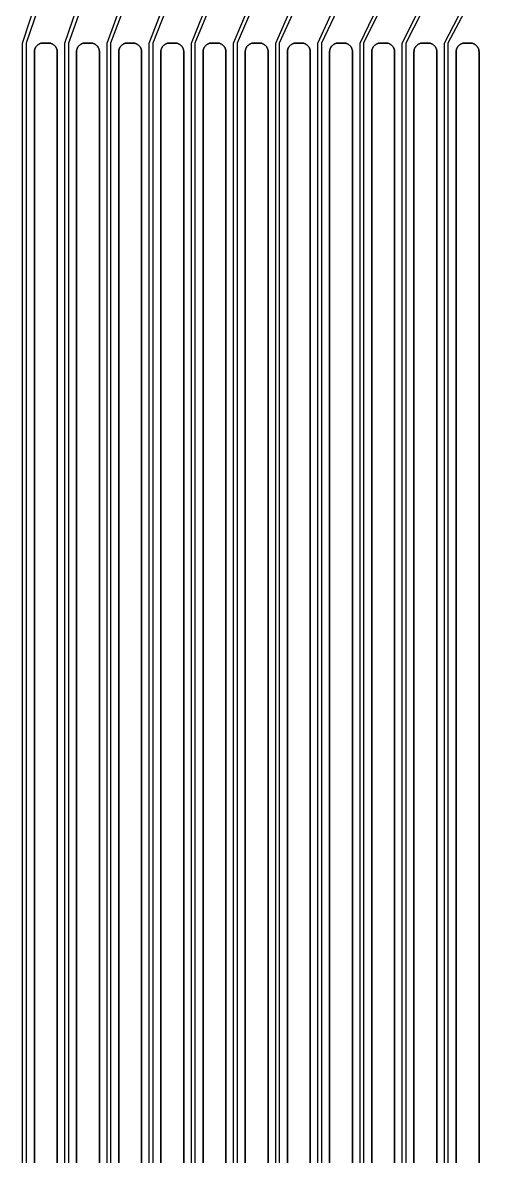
# Model space of a CAD drawing. Extents: x -2057 to 2225, y -44 to 31181.
# Drawn here: x 497 to 760, y 8407 to 9052 of the extents above; entities that cross this region are included whole.
import ezdxf

# ---------------------------------------------------------------- set-up
doc = ezdxf.new("R2010")
doc.units = 0
for name, color, linetype in [('etching', 7, 'CONTINUOUS'), ('L3D0_etching3', 5, 'CONTINUOUS'), ('metalization', 8, 'CONTINUOUS'), ('polyimide', 9, 'CONTINUOUS')]:
    doc.layers.add(name, color=color, linetype=linetype)

msp = doc.modelspace()

# ---------------------------------------------------------------- linework, layer by layer
at = {"layer": 'etching'}
for points in [[(503.792, 2252.185), (503.792, 9035.371), (503.811, 9035.673), (503.847, 9035.973), (503.901, 9036.27), (503.974, 9036.563), (504.064, 9036.852), (504.171, 9037.134), (504.295, 9037.41), (504.435, 9037.677), (504.592, 9037.936), (504.763, 9038.185), (504.95, 9038.423), (505.15, 9038.649), (505.364, 9038.862), (505.59, 9039.063), (505.828, 9039.249), (506.076, 9039.421), (506.335, 9039.577), (506.602, 9039.717), (506.878, 9039.842), (507.161, 9039.949), (507.449, 9040.039), (507.742, 9040.111), (508.04, 9040.165), (508.34, 9040.202), (508.641, 9040.22), (511.943, 9040.22), (512.245, 9040.202), (512.545, 9040.165), (512.842, 9040.111), (513.136, 9040.039), (513.424, 9039.949), (513.707, 9039.842), (513.982, 9039.717), (514.25, 9039.577), (514.508, 9039.421), (514.757, 9039.249), (514.995, 9039.063), (515.221, 9038.862), (515.435, 9038.649), (515.635, 9038.423), (515.821, 9038.185), (515.993, 9037.936), (516.149, 9037.677), (516.29, 9037.41), (516.414, 9037.134), (516.521, 9036.852), (516.611, 9036.563), (516.683, 9036.27), (516.738, 9035.973), (516.774, 9035.673), (516.792, 9035.371), (516.792, 2352.185)], [(527.792, 2352.185), (527.792, 9035.371), (527.811, 9035.673), (527.847, 9035.973), (527.901, 9036.27), (527.974, 9036.563), (528.064, 9036.852), (528.171, 9037.134), (528.295, 9037.41), (528.435, 9037.677), (528.592, 9037.936), (528.763, 9038.185), (528.95, 9038.423), (529.15, 9038.649), (529.364, 9038.862), (529.59, 9039.063), (529.828, 9039.249), (530.076, 9039.421), (530.335, 9039.577), (530.602, 9039.717), (530.878, 9039.842), (531.161, 9039.949), (531.449, 9040.039), (531.742, 9040.111), (532.04, 9040.165), (532.34, 9040.202), (532.641, 9040.22), (535.943, 9040.22), (536.245, 9040.202), (536.545, 9040.165), (536.842, 9040.111), (537.136, 9040.039), (537.424, 9039.949), (537.707, 9039.842), (537.982, 9039.717), (538.25, 9039.577), (538.508, 9039.421), (538.757, 9039.249), (538.995, 9039.063), (539.221, 9038.862), (539.435, 9038.649), (539.635, 9038.423), (539.821, 9038.185), (539.993, 9037.936), (540.149, 9037.677), (540.29, 9037.41), (540.414, 9037.134), (540.521, 9036.852), (540.611, 9036.563), (540.683, 9036.27), (540.738, 9035.973), (540.774, 9035.673), (540.792, 9035.371), (540.792, 2452.185)], [(551.792, 2452.185), (551.792, 9035.371), (551.811, 9035.673), (551.847, 9035.973), (551.901, 9036.27), (551.974, 9036.563), (552.064, 9036.852), (552.171, 9037.134), (552.295, 9037.41), (552.435, 9037.677), (552.592, 9037.936), (552.763, 9038.185), (552.95, 9038.423), (553.15, 9038.649), (553.364, 9038.862), (553.59, 9039.063), (553.828, 9039.249), (554.076, 9039.421), (554.335, 9039.577), (554.602, 9039.717), (554.878, 9039.842), (555.161, 9039.949), (555.449, 9040.039), (555.742, 9040.111), (556.04, 9040.165), (556.34, 9040.202), (556.641, 9040.22), (559.943, 9040.22), (560.245, 9040.202), (560.545, 9040.165), (560.842, 9040.111), (561.136, 9040.039), (561.424, 9039.949), (561.707, 9039.842), (561.982, 9039.717), (562.25, 9039.577), (562.508, 9039.421), (562.757, 9039.249), (562.995, 9039.063), (563.221, 9038.862), (563.435, 9038.649), (563.635, 9038.423), (563.821, 9038.185), (563.993, 9037.936), (564.149, 9037.677), (564.29, 9037.41), (564.414, 9037.134), (564.521, 9036.852), (564.611, 9036.563), (564.683, 9036.27), (564.738, 9035.973), (564.774, 9035.673), (564.792, 9035.371), (564.792, 2552.185)], [(575.792, 2552.185), (575.792, 9035.371), (575.811, 9035.673), (575.847, 9035.973), (575.901, 9036.27), (575.974, 9036.563), (576.064, 9036.852), (576.171, 9037.134), (576.295, 9037.41), (576.435, 9037.677), (576.592, 9037.936), (576.763, 9038.185), (576.95, 9038.423), (577.15, 9038.649), (577.364, 9038.862), (577.59, 9039.063), (577.828, 9039.249), (578.076, 9039.421), (578.335, 9039.577), (578.602, 9039.717), (578.878, 9039.842), (579.161, 9039.949), (579.449, 9040.039), (579.742, 9040.111), (580.04, 9040.165), (580.34, 9040.202), (580.641, 9040.22), (583.943, 9040.22), (584.245, 9040.202), (584.545, 9040.165), (584.842, 9040.111), (585.136, 9040.039), (585.424, 9039.949), (585.707, 9039.842), (585.982, 9039.717), (586.25, 9039.577), (586.508, 9039.421), (586.757, 9039.249), (586.995, 9039.063), (587.221, 9038.862), (587.435, 9038.649), (587.635, 9038.423), (587.821, 9038.185), (587.993, 9037.936), (588.149, 9037.677), (588.29, 9037.41), (588.414, 9037.134), (588.521, 9036.852), (588.611, 9036.563), (588.683, 9036.27), (588.738, 9035.973), (588.774, 9035.673), (588.792, 9035.371), (588.792, 2652.185)], [(599.792, 2652.185), (599.792, 9035.371), (599.811, 9035.673), (599.847, 9035.973), (599.901, 9036.27), (599.974, 9036.563), (600.064, 9036.852), (600.171, 9037.134), (600.295, 9037.41), (600.435, 9037.677), (600.592, 9037.936), (600.763, 9038.185), (600.95, 9038.423), (601.15, 9038.649), (601.364, 9038.862), (601.59, 9039.063), (601.828, 9039.249), (602.076, 9039.421), (602.335, 9039.577), (602.602, 9039.717), (602.878, 9039.842), (603.161, 9039.949), (603.449, 9040.039), (603.742, 9040.111), (604.04, 9040.165), (604.34, 9040.202), (604.641, 9040.22), (607.943, 9040.22), (608.245, 9040.202), (608.545, 9040.165), (608.842, 9040.111), (609.136, 9040.039), (609.424, 9039.949), (609.707, 9039.842), (609.982, 9039.717), (610.25, 9039.577), (610.508, 9039.421), (610.757, 9039.249), (610.995, 9039.063), (611.221, 9038.862), (611.435, 9038.649), (611.635, 9038.423), (611.821, 9038.185), (611.993, 9037.936), (612.149, 9037.677), (612.29, 9037.41), (612.414, 9037.134), (612.521, 9036.852), (612.611, 9036.563), (612.683, 9036.27), (612.738, 9035.973), (612.774, 9035.673), (612.792, 9035.371), (612.792, 2752.185)], [(623.792, 2752.185), (623.792, 9035.371), (623.811, 9035.673), (623.847, 9035.973), (623.901, 9036.27), (623.974, 9036.563), (624.064, 9036.852), (624.171, 9037.134), (624.295, 9037.41), (624.435, 9037.677), (624.592, 9037.936), (624.763, 9038.185), (624.95, 9038.423), (625.15, 9038.649), (625.364, 9038.862), (625.59, 9039.063), (625.828, 9039.249), (626.076, 9039.421), (626.335, 9039.577), (626.602, 9039.717), (626.878, 9039.842), (627.161, 9039.949), (627.449, 9040.039), (627.742, 9040.111), (628.04, 9040.165), (628.34, 9040.202), (628.641, 9040.22), (631.943, 9040.22), (632.245, 9040.202), (632.545, 9040.165), (632.842, 9040.111), (633.136, 9040.039), (633.424, 9039.949), (633.707, 9039.842), (633.982, 9039.717), (634.25, 9039.577), (634.508, 9039.421), (634.757, 9039.249), (634.995, 9039.063), (635.221, 9038.862), (635.435, 9038.649), (635.635, 9038.423), (635.821, 9038.185), (635.993, 9037.936), (636.149, 9037.677), (636.29, 9037.41), (636.414, 9037.134), (636.521, 9036.852), (636.611, 9036.563), (636.683, 9036.27), (636.738, 9035.973), (636.774, 9035.673), (636.792, 9035.371), (636.792, 2852.185)], [(647.792, 2852.185), (647.792, 9035.371), (647.811, 9035.673), (647.847, 9035.973), (647.901, 9036.27), (647.974, 9036.563), (648.064, 9036.852), (648.171, 9037.134), (648.295, 9037.41), (648.435, 9037.677), (648.592, 9037.936), (648.763, 9038.185), (648.95, 9038.423), (649.15, 9038.649), (649.364, 9038.862), (649.59, 9039.063), (649.828, 9039.249), (650.076, 9039.421), (650.335, 9039.577), (650.602, 9039.717), (650.878, 9039.842), (651.161, 9039.949), (651.449, 9040.039), (651.742, 9040.111), (652.04, 9040.165), (652.34, 9040.202), (652.641, 9040.22), (655.943, 9040.22), (656.245, 9040.202), (656.545, 9040.165), (656.842, 9040.111), (657.136, 9040.039), (657.424, 9039.949), (657.707, 9039.842), (657.982, 9039.717), (658.25, 9039.577), (658.508, 9039.421), (658.757, 9039.249), (658.995, 9039.063), (659.221, 9038.862), (659.435, 9038.649), (659.635, 9038.423), (659.821, 9038.185), (659.993, 9037.936), (660.149, 9037.677), (660.29, 9037.41), (660.414, 9037.134), (660.521, 9036.852), (660.611, 9036.563), (660.683, 9036.27), (660.738, 9035.973), (660.774, 9035.673), (660.792, 9035.371), (660.792, 2952.185)], [(671.792, 2952.185), (671.792, 9035.371), (671.811, 9035.673), (671.847, 9035.973), (671.901, 9036.27), (671.974, 9036.563), (672.064, 9036.852), (672.171, 9037.134), (672.295, 9037.41), (672.435, 9037.677), (672.592, 9037.936), (672.763, 9038.185), (672.95, 9038.423), (673.15, 9038.649), (673.364, 9038.862), (673.59, 9039.063), (673.828, 9039.249), (674.076, 9039.421), (674.335, 9039.577), (674.602, 9039.717), (674.878, 9039.842), (675.161, 9039.949), (675.449, 9040.039), (675.742, 9040.111), (676.04, 9040.165), (676.34, 9040.202), (676.641, 9040.22), (679.943, 9040.22), (680.245, 9040.202), (680.545, 9040.165), (680.842, 9040.111), (681.136, 9040.039), (681.424, 9039.949), (681.707, 9039.842), (681.982, 9039.717), (682.25, 9039.577), (682.508, 9039.421), (682.757, 9039.249), (682.995, 9039.063), (683.221, 9038.862), (683.435, 9038.649), (683.635, 9038.423), (683.821, 9038.185), (683.993, 9037.936), (684.149, 9037.677), (684.29, 9037.41), (684.414, 9037.134), (684.521, 9036.852), (684.611, 9036.563), (684.683, 9036.27), (684.738, 9035.973), (684.774, 9035.673), (684.792, 9035.371), (684.792, 3052.185)], [(695.792, 3052.185), (695.792, 9035.371), (695.811, 9035.673), (695.847, 9035.973), (695.901, 9036.27), (695.974, 9036.563), (696.064, 9036.852), (696.171, 9037.134), (696.295, 9037.41), (696.435, 9037.677), (696.592, 9037.936), (696.763, 9038.185), (696.95, 9038.423), (697.15, 9038.649), (697.364, 9038.862), (697.59, 9039.063), (697.828, 9039.249), (698.076, 9039.421), (698.335, 9039.577), (698.602, 9039.717), (698.878, 9039.842), (699.161, 9039.949), (699.449, 9040.039), (699.742, 9040.111), (700.04, 9040.165), (700.34, 9040.202), (700.641, 9040.22), (703.943, 9040.22), (704.245, 9040.202), (704.545, 9040.165), (704.842, 9040.111), (705.136, 9040.039), (705.424, 9039.949), (705.707, 9039.842), (705.982, 9039.717), (706.25, 9039.577), (706.508, 9039.421), (706.757, 9039.249), (706.995, 9039.063), (707.221, 9038.862), (707.435, 9038.649), (707.635, 9038.423), (707.821, 9038.185), (707.993, 9037.936), (708.149, 9037.677), (708.29, 9037.41), (708.414, 9037.134), (708.521, 9036.852), (708.611, 9036.563), (708.683, 9036.27), (708.738, 9035.973), (708.774, 9035.673), (708.792, 9035.371), (708.792, 3152.185)], [(719.792, 3152.185), (719.792, 9035.371), (719.811, 9035.673), (719.847, 9035.973), (719.901, 9036.27), (719.974, 9036.563), (720.064, 9036.852), (720.171, 9037.134), (720.295, 9037.41), (720.435, 9037.677), (720.592, 9037.936), (720.763, 9038.185), (720.95, 9038.423), (721.15, 9038.649), (721.364, 9038.862), (721.59, 9039.063), (721.828, 9039.249), (722.076, 9039.421), (722.335, 9039.577), (722.602, 9039.717), (722.878, 9039.842), (723.161, 9039.949), (723.449, 9040.039), (723.742, 9040.111), (724.04, 9040.165), (724.34, 9040.202), (724.641, 9040.22), (727.943, 9040.22), (728.245, 9040.202), (728.545, 9040.165), (728.842, 9040.111), (729.136, 9040.039), (729.424, 9039.949), (729.707, 9039.842), (729.982, 9039.717), (730.25, 9039.577), (730.508, 9039.421), (730.757, 9039.249), (730.995, 9039.063), (731.221, 9038.862), (731.435, 9038.649), (731.635, 9038.423), (731.821, 9038.185), (731.993, 9037.936), (732.149, 9037.677), (732.29, 9037.41), (732.414, 9037.134), (732.521, 9036.852), (732.611, 9036.563), (732.683, 9036.27), (732.738, 9035.973), (732.774, 9035.673), (732.792, 9035.371), (732.792, 3252.185)], [(743.792, 3252.185), (743.792, 9035.371), (743.811, 9035.673), (743.847, 9035.973), (743.901, 9036.27), (743.974, 9036.563), (744.064, 9036.852), (744.171, 9037.134), (744.295, 9037.41), (744.435, 9037.677), (744.592, 9037.936), (744.763, 9038.185), (744.95, 9038.423), (745.15, 9038.649), (745.364, 9038.862), (745.59, 9039.063), (745.828, 9039.249), (746.076, 9039.421), (746.335, 9039.577), (746.602, 9039.717), (746.878, 9039.842), (747.161, 9039.949), (747.449, 9040.039), (747.742, 9040.111), (748.04, 9040.165), (748.34, 9040.202), (748.641, 9040.22), (751.943, 9040.22), (752.245, 9040.202), (752.545, 9040.165), (752.842, 9040.111), (753.136, 9040.039), (753.424, 9039.949), (753.707, 9039.842), (753.982, 9039.717), (754.25, 9039.577), (754.508, 9039.421), (754.757, 9039.249), (754.995, 9039.063), (755.221, 9038.862), (755.435, 9038.649), (755.635, 9038.423), (755.821, 9038.185), (755.993, 9037.936), (756.149, 9037.677), (756.29, 9037.41), (756.414, 9037.134), (756.521, 9036.852), (756.611, 9036.563), (756.683, 9036.27), (756.738, 9035.973), (756.774, 9035.673), (756.792, 9035.371), (756.792, 3352.185)]]:
    msp.add_lwpolyline(points, dxfattribs=at)
at = {"layer": 'L3D0_etching3'}
for points in [[(503.792, 2252.185), (503.792, 9035.371), (503.811, 9035.673), (503.847, 9035.973), (503.901, 9036.27), (503.974, 9036.563), (504.064, 9036.852), (504.171, 9037.134), (504.295, 9037.41), (504.435, 9037.677), (504.592, 9037.936), (504.763, 9038.185), (504.95, 9038.423), (505.15, 9038.649), (505.364, 9038.862), (505.59, 9039.063), (505.828, 9039.249), (506.076, 9039.421), (506.335, 9039.577), (506.602, 9039.717), (506.878, 9039.842), (507.161, 9039.949), (507.449, 9040.039), (507.742, 9040.111), (508.04, 9040.165), (508.34, 9040.202), (508.641, 9040.22), (511.943, 9040.22), (512.245, 9040.202), (512.545, 9040.165), (512.842, 9040.111), (513.136, 9040.039), (513.424, 9039.949), (513.707, 9039.842), (513.982, 9039.717), (514.25, 9039.577), (514.508, 9039.421), (514.757, 9039.249), (514.995, 9039.063), (515.221, 9038.862), (515.435, 9038.649), (515.635, 9038.423), (515.821, 9038.185), (515.993, 9037.936), (516.149, 9037.677), (516.29, 9037.41), (516.414, 9037.134), (516.521, 9036.852), (516.611, 9036.563), (516.683, 9036.27), (516.738, 9035.973), (516.774, 9035.673), (516.792, 9035.371), (516.792, 2352.185)], [(527.792, 2352.185), (527.792, 9035.371), (527.811, 9035.673), (527.847, 9035.973), (527.901, 9036.27), (527.974, 9036.563), (528.064, 9036.852), (528.171, 9037.134), (528.295, 9037.41), (528.435, 9037.677), (528.592, 9037.936), (528.763, 9038.185), (528.95, 9038.423), (529.15, 9038.649), (529.364, 9038.862), (529.59, 9039.063), (529.828, 9039.249), (530.076, 9039.421), (530.335, 9039.577), (530.602, 9039.717), (530.878, 9039.842), (531.161, 9039.949), (531.449, 9040.039), (531.742, 9040.111), (532.04, 9040.165), (532.34, 9040.202), (532.641, 9040.22), (535.943, 9040.22), (536.245, 9040.202), (536.545, 9040.165), (536.842, 9040.111), (537.136, 9040.039), (537.424, 9039.949), (537.707, 9039.842), (537.982, 9039.717), (538.25, 9039.577), (538.508, 9039.421), (538.757, 9039.249), (538.995, 9039.063), (539.221, 9038.862), (539.435, 9038.649), (539.635, 9038.423), (539.821, 9038.185), (539.993, 9037.936), (540.149, 9037.677), (540.29, 9037.41), (540.414, 9037.134), (540.521, 9036.852), (540.611, 9036.563), (540.683, 9036.27), (540.738, 9035.973), (540.774, 9035.673), (540.792, 9035.371), (540.792, 2452.185)], [(551.792, 2452.185), (551.792, 9035.371), (551.811, 9035.673), (551.847, 9035.973), (551.901, 9036.27), (551.974, 9036.563), (552.064, 9036.852), (552.171, 9037.134), (552.295, 9037.41), (552.435, 9037.677), (552.592, 9037.936), (552.763, 9038.185), (552.95, 9038.423), (553.15, 9038.649), (553.364, 9038.862), (553.59, 9039.063), (553.828, 9039.249), (554.076, 9039.421), (554.335, 9039.577), (554.602, 9039.717), (554.878, 9039.842), (555.161, 9039.949), (555.449, 9040.039), (555.742, 9040.111), (556.04, 9040.165), (556.34, 9040.202), (556.641, 9040.22), (559.943, 9040.22), (560.245, 9040.202), (560.545, 9040.165), (560.842, 9040.111), (561.136, 9040.039), (561.424, 9039.949), (561.707, 9039.842), (561.982, 9039.717), (562.25, 9039.577), (562.508, 9039.421), (562.757, 9039.249), (562.995, 9039.063), (563.221, 9038.862), (563.435, 9038.649), (563.635, 9038.423), (563.821, 9038.185), (563.993, 9037.936), (564.149, 9037.677), (564.29, 9037.41), (564.414, 9037.134), (564.521, 9036.852), (564.611, 9036.563), (564.683, 9036.27), (564.738, 9035.973), (564.774, 9035.673), (564.792, 9035.371), (564.792, 2552.185)], [(575.792, 2552.185), (575.792, 9035.371), (575.811, 9035.673), (575.847, 9035.973), (575.901, 9036.27), (575.974, 9036.563), (576.064, 9036.852), (576.171, 9037.134), (576.295, 9037.41), (576.435, 9037.677), (576.592, 9037.936), (576.763, 9038.185), (576.95, 9038.423), (577.15, 9038.649), (577.364, 9038.862), (577.59, 9039.063), (577.828, 9039.249), (578.076, 9039.421), (578.335, 9039.577), (578.602, 9039.717), (578.878, 9039.842), (579.161, 9039.949), (579.449, 9040.039), (579.742, 9040.111), (580.04, 9040.165), (580.34, 9040.202), (580.641, 9040.22), (583.943, 9040.22), (584.245, 9040.202), (584.545, 9040.165), (584.842, 9040.111), (585.136, 9040.039), (585.424, 9039.949), (585.707, 9039.842), (585.982, 9039.717), (586.25, 9039.577), (586.508, 9039.421), (586.757, 9039.249), (586.995, 9039.063), (587.221, 9038.862), (587.435, 9038.649), (587.635, 9038.423), (587.821, 9038.185), (587.993, 9037.936), (588.149, 9037.677), (588.29, 9037.41), (588.414, 9037.134), (588.521, 9036.852), (588.611, 9036.563), (588.683, 9036.27), (588.738, 9035.973), (588.774, 9035.673), (588.792, 9035.371), (588.792, 2652.185)], [(599.792, 2652.185), (599.792, 9035.371), (599.811, 9035.673), (599.847, 9035.973), (599.901, 9036.27), (599.974, 9036.563), (600.064, 9036.852), (600.171, 9037.134), (600.295, 9037.41), (600.435, 9037.677), (600.592, 9037.936), (600.763, 9038.185), (600.95, 9038.423), (601.15, 9038.649), (601.364, 9038.862), (601.59, 9039.063), (601.828, 9039.249), (602.076, 9039.421), (602.335, 9039.577), (602.602, 9039.717), (602.878, 9039.842), (603.161, 9039.949), (603.449, 9040.039), (603.742, 9040.111), (604.04, 9040.165), (604.34, 9040.202), (604.641, 9040.22), (607.943, 9040.22), (608.245, 9040.202), (608.545, 9040.165), (608.842, 9040.111), (609.136, 9040.039), (609.424, 9039.949), (609.707, 9039.842), (609.982, 9039.717), (610.25, 9039.577), (610.508, 9039.421), (610.757, 9039.249), (610.995, 9039.063), (611.221, 9038.862), (611.435, 9038.649), (611.635, 9038.423), (611.821, 9038.185), (611.993, 9037.936), (612.149, 9037.677), (612.29, 9037.41), (612.414, 9037.134), (612.521, 9036.852), (612.611, 9036.563), (612.683, 9036.27), (612.738, 9035.973), (612.774, 9035.673), (612.792, 9035.371), (612.792, 2752.185)], [(623.792, 2752.185), (623.792, 9035.371), (623.811, 9035.673), (623.847, 9035.973), (623.901, 9036.27), (623.974, 9036.563), (624.064, 9036.852), (624.171, 9037.134), (624.295, 9037.41), (624.435, 9037.677), (624.592, 9037.936), (624.763, 9038.185), (624.95, 9038.423), (625.15, 9038.649), (625.364, 9038.862), (625.59, 9039.063), (625.828, 9039.249), (626.076, 9039.421), (626.335, 9039.577), (626.602, 9039.717), (626.878, 9039.842), (627.161, 9039.949), (627.449, 9040.039), (627.742, 9040.111), (628.04, 9040.165), (628.34, 9040.202), (628.641, 9040.22), (631.943, 9040.22), (632.245, 9040.202), (632.545, 9040.165), (632.842, 9040.111), (633.136, 9040.039), (633.424, 9039.949), (633.707, 9039.842), (633.982, 9039.717), (634.25, 9039.577), (634.508, 9039.421), (634.757, 9039.249), (634.995, 9039.063), (635.221, 9038.862), (635.435, 9038.649), (635.635, 9038.423), (635.821, 9038.185), (635.993, 9037.936), (636.149, 9037.677), (636.29, 9037.41), (636.414, 9037.134), (636.521, 9036.852), (636.611, 9036.563), (636.683, 9036.27), (636.738, 9035.973), (636.774, 9035.673), (636.792, 9035.371), (636.792, 2852.185)], [(647.792, 2852.185), (647.792, 9035.371), (647.811, 9035.673), (647.847, 9035.973), (647.901, 9036.27), (647.974, 9036.563), (648.064, 9036.852), (648.171, 9037.134), (648.295, 9037.41), (648.435, 9037.677), (648.592, 9037.936), (648.763, 9038.185), (648.95, 9038.423), (649.15, 9038.649), (649.364, 9038.862), (649.59, 9039.063), (649.828, 9039.249), (650.076, 9039.421), (650.335, 9039.577), (650.602, 9039.717), (650.878, 9039.842), (651.161, 9039.949), (651.449, 9040.039), (651.742, 9040.111), (652.04, 9040.165), (652.34, 9040.202), (652.641, 9040.22), (655.943, 9040.22), (656.245, 9040.202), (656.545, 9040.165), (656.842, 9040.111), (657.136, 9040.039), (657.424, 9039.949), (657.707, 9039.842), (657.982, 9039.717), (658.25, 9039.577), (658.508, 9039.421), (658.757, 9039.249), (658.995, 9039.063), (659.221, 9038.862), (659.435, 9038.649), (659.635, 9038.423), (659.821, 9038.185), (659.993, 9037.936), (660.149, 9037.677), (660.29, 9037.41), (660.414, 9037.134), (660.521, 9036.852), (660.611, 9036.563), (660.683, 9036.27), (660.738, 9035.973), (660.774, 9035.673), (660.792, 9035.371), (660.792, 2952.185)], [(671.792, 2952.185), (671.792, 9035.371), (671.811, 9035.673), (671.847, 9035.973), (671.901, 9036.27), (671.974, 9036.563), (672.064, 9036.852), (672.171, 9037.134), (672.295, 9037.41), (672.435, 9037.677), (672.592, 9037.936), (672.763, 9038.185), (672.95, 9038.423), (673.15, 9038.649), (673.364, 9038.862), (673.59, 9039.063), (673.828, 9039.249), (674.076, 9039.421), (674.335, 9039.577), (674.602, 9039.717), (674.878, 9039.842), (675.161, 9039.949), (675.449, 9040.039), (675.742, 9040.111), (676.04, 9040.165), (676.34, 9040.202), (676.641, 9040.22), (679.943, 9040.22), (680.245, 9040.202), (680.545, 9040.165), (680.842, 9040.111), (681.136, 9040.039), (681.424, 9039.949), (681.707, 9039.842), (681.982, 9039.717), (682.25, 9039.577), (682.508, 9039.421), (682.757, 9039.249), (682.995, 9039.063), (683.221, 9038.862), (683.435, 9038.649), (683.635, 9038.423), (683.821, 9038.185), (683.993, 9037.936), (684.149, 9037.677), (684.29, 9037.41), (684.414, 9037.134), (684.521, 9036.852), (684.611, 9036.563), (684.683, 9036.27), (684.738, 9035.973), (684.774, 9035.673), (684.792, 9035.371), (684.792, 3052.185)], [(695.792, 3052.185), (695.792, 9035.371), (695.811, 9035.673), (695.847, 9035.973), (695.901, 9036.27), (695.974, 9036.563), (696.064, 9036.852), (696.171, 9037.134), (696.295, 9037.41), (696.435, 9037.677), (696.592, 9037.936), (696.763, 9038.185), (696.95, 9038.423), (697.15, 9038.649), (697.364, 9038.862), (697.59, 9039.063), (697.828, 9039.249), (698.076, 9039.421), (698.335, 9039.577), (698.602, 9039.717), (698.878, 9039.842), (699.161, 9039.949), (699.449, 9040.039), (699.742, 9040.111), (700.04, 9040.165), (700.34, 9040.202), (700.641, 9040.22), (703.943, 9040.22), (704.245, 9040.202), (704.545, 9040.165), (704.842, 9040.111), (705.136, 9040.039), (705.424, 9039.949), (705.707, 9039.842), (705.982, 9039.717), (706.25, 9039.577), (706.508, 9039.421), (706.757, 9039.249), (706.995, 9039.063), (707.221, 9038.862), (707.435, 9038.649), (707.635, 9038.423), (707.821, 9038.185), (707.993, 9037.936), (708.149, 9037.677), (708.29, 9037.41), (708.414, 9037.134), (708.521, 9036.852), (708.611, 9036.563), (708.683, 9036.27), (708.738, 9035.973), (708.774, 9035.673), (708.792, 9035.371), (708.792, 3152.185)], [(719.792, 3152.185), (719.792, 9035.371), (719.811, 9035.673), (719.847, 9035.973), (719.901, 9036.27), (719.974, 9036.563), (720.064, 9036.852), (720.171, 9037.134), (720.295, 9037.41), (720.435, 9037.677), (720.592, 9037.936), (720.763, 9038.185), (720.95, 9038.423), (721.15, 9038.649), (721.364, 9038.862), (721.59, 9039.063), (721.828, 9039.249), (722.076, 9039.421), (722.335, 9039.577), (722.602, 9039.717), (722.878, 9039.842), (723.161, 9039.949), (723.449, 9040.039), (723.742, 9040.111), (724.04, 9040.165), (724.34, 9040.202), (724.641, 9040.22), (727.943, 9040.22), (728.245, 9040.202), (728.545, 9040.165), (728.842, 9040.111), (729.136, 9040.039), (729.424, 9039.949), (729.707, 9039.842), (729.982, 9039.717), (730.25, 9039.577), (730.508, 9039.421), (730.757, 9039.249), (730.995, 9039.063), (731.221, 9038.862), (731.435, 9038.649), (731.635, 9038.423), (731.821, 9038.185), (731.993, 9037.936), (732.149, 9037.677), (732.29, 9037.41), (732.414, 9037.134), (732.521, 9036.852), (732.611, 9036.563), (732.683, 9036.27), (732.738, 9035.973), (732.774, 9035.673), (732.792, 9035.371), (732.792, 3252.185)], [(743.792, 3252.185), (743.792, 9035.371), (743.811, 9035.673), (743.847, 9035.973), (743.901, 9036.27), (743.974, 9036.563), (744.064, 9036.852), (744.171, 9037.134), (744.295, 9037.41), (744.435, 9037.677), (744.592, 9037.936), (744.763, 9038.185), (744.95, 9038.423), (745.15, 9038.649), (745.364, 9038.862), (745.59, 9039.063), (745.828, 9039.249), (746.076, 9039.421), (746.335, 9039.577), (746.602, 9039.717), (746.878, 9039.842), (747.161, 9039.949), (747.449, 9040.039), (747.742, 9040.111), (748.04, 9040.165), (748.34, 9040.202), (748.641, 9040.22), (751.943, 9040.22), (752.245, 9040.202), (752.545, 9040.165), (752.842, 9040.111), (753.136, 9040.039), (753.424, 9039.949), (753.707, 9039.842), (753.982, 9039.717), (754.25, 9039.577), (754.508, 9039.421), (754.757, 9039.249), (754.995, 9039.063), (755.221, 9038.862), (755.435, 9038.649), (755.635, 9038.423), (755.821, 9038.185), (755.993, 9037.936), (756.149, 9037.677), (756.29, 9037.41), (756.414, 9037.134), (756.521, 9036.852), (756.611, 9036.563), (756.683, 9036.27), (756.738, 9035.973), (756.774, 9035.673), (756.792, 9035.371), (756.792, 3352.185)]]:
    msp.add_lwpolyline(points, dxfattribs=at)
at = {"layer": 'metalization'}
for points in [[(497.142, 2247.204), (497.142, 9040.22), (938.642, 10394.312), (938.642, 24035.702)], [(958.642, 24035.702), (958.642, 10394.312), (499.142, 9040.22), (499.142, 2247.204)], [(521.142, 2347.204), (521.142, 9040.22), (988.642, 10394.312), (988.642, 23795.64)], [(1008.642, 23795.64), (1008.642, 10394.312), (523.142, 9040.22), (523.142, 2347.204)], [(545.142, 2447.204), (545.142, 9040.22), (1038.642, 10394.312), (1038.642, 23555.578)], [(1058.642, 23555.578), (1058.642, 10394.312), (547.142, 9040.22), (547.142, 2447.204)], [(569.142, 2547.204), (569.142, 9040.22), (1088.642, 10394.312), (1088.642, 23315.516)], [(1108.642, 23315.516), (1108.642, 10394.312), (571.142, 9040.22), (571.142, 2547.204)], [(593.142, 2647.204), (593.142, 9040.22), (1138.642, 10394.312), (1138.642, 23075.454)], [(1158.642, 23075.454), (1158.642, 10394.312), (595.142, 9040.22), (595.142, 2647.204)], [(617.142, 2747.204), (617.142, 9040.22), (1188.642, 10394.312), (1188.642, 22835.392)], [(1208.642, 22835.392), (1208.642, 10394.312), (619.142, 9040.22), (619.142, 2747.204)], [(641.142, 2847.204), (641.142, 9040.22), (1238.642, 10394.312), (1238.642, 22595.33)], [(1258.642, 22595.33), (1258.642, 10394.312), (643.142, 9040.22), (643.142, 2847.204)], [(665.142, 2947.204), (665.142, 9040.22), (1288.642, 10394.312), (1288.642, 22355.268)], [(1308.642, 22355.268), (1308.642, 10394.312), (667.142, 9040.22), (667.142, 2947.204)], [(689.142, 3047.204), (689.142, 9040.22), (1338.642, 10394.312), (1338.642, 22115.206)], [(1358.642, 22115.206), (1358.642, 10394.312), (691.142, 9040.22), (691.142, 3047.204)], [(713.142, 3147.204), (713.142, 9040.22), (1388.642, 10394.312), (1388.642, 21875.143)], [(1408.642, 21875.143), (1408.642, 10394.312), (715.142, 9040.22), (715.142, 3147.204)], [(737.142, 3247.204), (737.142, 9040.22), (1438.642, 10394.312), (1438.642, 21635.081)], [(1458.642, 21635.081), (1458.642, 10394.312), (739.142, 9040.22), (739.142, 3247.204)]]:
    msp.add_lwpolyline(points, dxfattribs=at)
at = {"layer": 'polyimide'}
for points in [[(516.792, 2352.185), (516.792, 9035.371), (516.774, 9035.673), (516.738, 9035.973), (516.683, 9036.27), (516.611, 9036.563), (516.521, 9036.852), (516.414, 9037.134), (516.29, 9037.41), (516.149, 9037.677), (515.993, 9037.936), (515.821, 9038.185), (515.635, 9038.423), (515.435, 9038.649), (515.221, 9038.862), (514.995, 9039.063), (514.757, 9039.249), (514.508, 9039.421), (514.25, 9039.577), (513.982, 9039.717), (513.707, 9039.842), (513.424, 9039.949), (513.136, 9040.039), (512.842, 9040.111), (512.545, 9040.165), (512.245, 9040.202), (511.943, 9040.22), (508.641, 9040.22), (508.34, 9040.202), (508.04, 9040.165), (507.742, 9040.111), (507.449, 9040.039), (507.161, 9039.949), (506.878, 9039.842), (506.602, 9039.717), (506.335, 9039.577), (506.076, 9039.421), (505.828, 9039.249), (505.59, 9039.063), (505.364, 9038.862), (505.15, 9038.649), (504.95, 9038.423), (504.763, 9038.185), (504.592, 9037.936), (504.435, 9037.677), (504.295, 9037.41), (504.171, 9037.134), (504.064, 9036.852), (503.974, 9036.563), (503.901, 9036.27), (503.847, 9035.973), (503.811, 9035.673), (503.792, 9035.371), (503.792, 2252.185)], [(503.792, 2252.185), (503.792, 9035.371), (503.811, 9035.673), (503.847, 9035.973), (503.901, 9036.27), (503.974, 9036.563), (504.064, 9036.852), (504.171, 9037.134), (504.295, 9037.41), (504.435, 9037.677), (504.592, 9037.936), (504.763, 9038.185), (504.95, 9038.423), (505.15, 9038.649), (505.364, 9038.862), (505.59, 9039.063), (505.828, 9039.249), (506.076, 9039.421), (506.335, 9039.577), (506.602, 9039.717), (506.878, 9039.842), (507.161, 9039.949), (507.449, 9040.039), (507.742, 9040.111), (508.04, 9040.165), (508.34, 9040.202), (508.641, 9040.22), (511.943, 9040.22), (512.245, 9040.202), (512.545, 9040.165), (512.842, 9040.111), (513.136, 9040.039), (513.424, 9039.949), (513.707, 9039.842), (513.982, 9039.717), (514.25, 9039.577), (514.508, 9039.421), (514.757, 9039.249), (514.995, 9039.063), (515.221, 9038.862), (515.435, 9038.649), (515.635, 9038.423), (515.821, 9038.185), (515.993, 9037.936), (516.149, 9037.677), (516.29, 9037.41), (516.414, 9037.134), (516.521, 9036.852), (516.611, 9036.563), (516.683, 9036.27), (516.738, 9035.973), (516.774, 9035.673), (516.792, 9035.371), (516.792, 2352.185)], [(540.792, 2452.185), (540.792, 9035.371), (540.774, 9035.673), (540.738, 9035.973), (540.683, 9036.27), (540.611, 9036.563), (540.521, 9036.852), (540.414, 9037.134), (540.29, 9037.41), (540.149, 9037.677), (539.993, 9037.936), (539.821, 9038.185), (539.635, 9038.423), (539.435, 9038.649), (539.221, 9038.862), (538.995, 9039.063), (538.757, 9039.249), (538.508, 9039.421), (538.25, 9039.577), (537.982, 9039.717), (537.707, 9039.842), (537.424, 9039.949), (537.136, 9040.039), (536.842, 9040.111), (536.545, 9040.165), (536.245, 9040.202), (535.943, 9040.22), (532.641, 9040.22), (532.34, 9040.202), (532.04, 9040.165), (531.742, 9040.111), (531.449, 9040.039), (531.161, 9039.949), (530.878, 9039.842), (530.602, 9039.717), (530.335, 9039.577), (530.076, 9039.421), (529.828, 9039.249), (529.59, 9039.063), (529.364, 9038.862), (529.15, 9038.649), (528.95, 9038.423), (528.763, 9038.185), (528.592, 9037.936), (528.435, 9037.677), (528.295, 9037.41), (528.171, 9037.134), (528.064, 9036.852), (527.974, 9036.563), (527.901, 9036.27), (527.847, 9035.973), (527.811, 9035.673), (527.792, 9035.371), (527.792, 2352.185)], [(527.792, 2352.185), (527.792, 9035.371), (527.811, 9035.673), (527.847, 9035.973), (527.901, 9036.27), (527.974, 9036.563), (528.064, 9036.852), (528.171, 9037.134), (528.295, 9037.41), (528.435, 9037.677), (528.592, 9037.936), (528.763, 9038.185), (528.95, 9038.423), (529.15, 9038.649), (529.364, 9038.862), (529.59, 9039.063), (529.828, 9039.249), (530.076, 9039.421), (530.335, 9039.577), (530.602, 9039.717), (530.878, 9039.842), (531.161, 9039.949), (531.449, 9040.039), (531.742, 9040.111), (532.04, 9040.165), (532.34, 9040.202), (532.641, 9040.22), (535.943, 9040.22), (536.245, 9040.202), (536.545, 9040.165), (536.842, 9040.111), (537.136, 9040.039), (537.424, 9039.949), (537.707, 9039.842), (537.982, 9039.717), (538.25, 9039.577), (538.508, 9039.421), (538.757, 9039.249), (538.995, 9039.063), (539.221, 9038.862), (539.435, 9038.649), (539.635, 9038.423), (539.821, 9038.185), (539.993, 9037.936), (540.149, 9037.677), (540.29, 9037.41), (540.414, 9037.134), (540.521, 9036.852), (540.611, 9036.563), (540.683, 9036.27), (540.738, 9035.973), (540.774, 9035.673), (540.792, 9035.371), (540.792, 2452.185)], [(564.792, 2552.185), (564.792, 9035.371), (564.774, 9035.673), (564.738, 9035.973), (564.683, 9036.27), (564.611, 9036.563), (564.521, 9036.852), (564.414, 9037.134), (564.29, 9037.41), (564.149, 9037.677), (563.993, 9037.936), (563.821, 9038.185), (563.635, 9038.423), (563.435, 9038.649), (563.221, 9038.862), (562.995, 9039.063), (562.757, 9039.249), (562.508, 9039.421), (562.25, 9039.577), (561.982, 9039.717), (561.707, 9039.842), (561.424, 9039.949), (561.136, 9040.039), (560.842, 9040.111), (560.545, 9040.165), (560.245, 9040.202), (559.943, 9040.22), (556.641, 9040.22), (556.34, 9040.202), (556.04, 9040.165), (555.742, 9040.111), (555.449, 9040.039), (555.161, 9039.949), (554.878, 9039.842), (554.602, 9039.717), (554.335, 9039.577), (554.076, 9039.421), (553.828, 9039.249), (553.59, 9039.063), (553.364, 9038.862), (553.15, 9038.649), (552.95, 9038.423), (552.763, 9038.185), (552.592, 9037.936), (552.435, 9037.677), (552.295, 9037.41), (552.171, 9037.134), (552.064, 9036.852), (551.974, 9036.563), (551.901, 9036.27), (551.847, 9035.973), (551.811, 9035.673), (551.792, 9035.371), (551.792, 2452.185)], [(551.792, 2452.185), (551.792, 9035.371), (551.811, 9035.673), (551.847, 9035.973), (551.901, 9036.27), (551.974, 9036.563), (552.064, 9036.852), (552.171, 9037.134), (552.295, 9037.41), (552.435, 9037.677), (552.592, 9037.936), (552.763, 9038.185), (552.95, 9038.423), (553.15, 9038.649), (553.364, 9038.862), (553.59, 9039.063), (553.828, 9039.249), (554.076, 9039.421), (554.335, 9039.577), (554.602, 9039.717), (554.878, 9039.842), (555.161, 9039.949), (555.449, 9040.039), (555.742, 9040.111), (556.04, 9040.165), (556.34, 9040.202), (556.641, 9040.22), (559.943, 9040.22), (560.245, 9040.202), (560.545, 9040.165), (560.842, 9040.111), (561.136, 9040.039), (561.424, 9039.949), (561.707, 9039.842), (561.982, 9039.717), (562.25, 9039.577), (562.508, 9039.421), (562.757, 9039.249), (562.995, 9039.063), (563.221, 9038.862), (563.435, 9038.649), (563.635, 9038.423), (563.821, 9038.185), (563.993, 9037.936), (564.149, 9037.677), (564.29, 9037.41), (564.414, 9037.134), (564.521, 9036.852), (564.611, 9036.563), (564.683, 9036.27), (564.738, 9035.973), (564.774, 9035.673), (564.792, 9035.371), (564.792, 2552.185)], [(588.792, 2652.185), (588.792, 9035.371), (588.774, 9035.673), (588.738, 9035.973), (588.683, 9036.27), (588.611, 9036.563), (588.521, 9036.852), (588.414, 9037.134), (588.29, 9037.41), (588.149, 9037.677), (587.993, 9037.936), (587.821, 9038.185), (587.635, 9038.423), (587.435, 9038.649), (587.221, 9038.862), (586.995, 9039.063), (586.757, 9039.249), (586.508, 9039.421), (586.25, 9039.577), (585.982, 9039.717), (585.707, 9039.842), (585.424, 9039.949), (585.136, 9040.039), (584.842, 9040.111), (584.545, 9040.165), (584.245, 9040.202), (583.943, 9040.22), (580.641, 9040.22), (580.34, 9040.202), (580.04, 9040.165), (579.742, 9040.111), (579.449, 9040.039), (579.161, 9039.949), (578.878, 9039.842), (578.602, 9039.717), (578.335, 9039.577), (578.076, 9039.421), (577.828, 9039.249), (577.59, 9039.063), (577.364, 9038.862), (577.15, 9038.649), (576.95, 9038.423), (576.763, 9038.185), (576.592, 9037.936), (576.435, 9037.677), (576.295, 9037.41), (576.171, 9037.134), (576.064, 9036.852), (575.974, 9036.563), (575.901, 9036.27), (575.847, 9035.973), (575.811, 9035.673), (575.792, 9035.371), (575.792, 2552.185)], [(575.792, 2552.185), (575.792, 9035.371), (575.811, 9035.673), (575.847, 9035.973), (575.901, 9036.27), (575.974, 9036.563), (576.064, 9036.852), (576.171, 9037.134), (576.295, 9037.41), (576.435, 9037.677), (576.592, 9037.936), (576.763, 9038.185), (576.95, 9038.423), (577.15, 9038.649), (577.364, 9038.862), (577.59, 9039.063), (577.828, 9039.249), (578.076, 9039.421), (578.335, 9039.577), (578.602, 9039.717), (578.878, 9039.842), (579.161, 9039.949), (579.449, 9040.039), (579.742, 9040.111), (580.04, 9040.165), (580.34, 9040.202), (580.641, 9040.22), (583.943, 9040.22), (584.245, 9040.202), (584.545, 9040.165), (584.842, 9040.111), (585.136, 9040.039), (585.424, 9039.949), (585.707, 9039.842), (585.982, 9039.717), (586.25, 9039.577), (586.508, 9039.421), (586.757, 9039.249), (586.995, 9039.063), (587.221, 9038.862), (587.435, 9038.649), (587.635, 9038.423), (587.821, 9038.185), (587.993, 9037.936), (588.149, 9037.677), (588.29, 9037.41), (588.414, 9037.134), (588.521, 9036.852), (588.611, 9036.563), (588.683, 9036.27), (588.738, 9035.973), (588.774, 9035.673), (588.792, 9035.371), (588.792, 2652.185)], [(612.792, 2752.185), (612.792, 9035.371), (612.774, 9035.673), (612.738, 9035.973), (612.683, 9036.27), (612.611, 9036.563), (612.521, 9036.852), (612.414, 9037.134), (612.29, 9037.41), (612.149, 9037.677), (611.993, 9037.936), (611.821, 9038.185), (611.635, 9038.423), (611.435, 9038.649), (611.221, 9038.862), (610.995, 9039.063), (610.757, 9039.249), (610.508, 9039.421), (610.25, 9039.577), (609.982, 9039.717), (609.707, 9039.842), (609.424, 9039.949), (609.136, 9040.039), (608.842, 9040.111), (608.545, 9040.165), (608.245, 9040.202), (607.943, 9040.22), (604.641, 9040.22), (604.34, 9040.202), (604.04, 9040.165), (603.742, 9040.111), (603.449, 9040.039), (603.161, 9039.949), (602.878, 9039.842), (602.602, 9039.717), (602.335, 9039.577), (602.076, 9039.421), (601.828, 9039.249), (601.59, 9039.063), (601.364, 9038.862), (601.15, 9038.649), (600.95, 9038.423), (600.763, 9038.185), (600.592, 9037.936), (600.435, 9037.677), (600.295, 9037.41), (600.171, 9037.134), (600.064, 9036.852), (599.974, 9036.563), (599.901, 9036.27), (599.847, 9035.973), (599.811, 9035.673), (599.792, 9035.371), (599.792, 2652.185)], [(599.792, 2652.185), (599.792, 9035.371), (599.811, 9035.673), (599.847, 9035.973), (599.901, 9036.27), (599.974, 9036.563), (600.064, 9036.852), (600.171, 9037.134), (600.295, 9037.41), (600.435, 9037.677), (600.592, 9037.936), (600.763, 9038.185), (600.95, 9038.423), (601.15, 9038.649), (601.364, 9038.862), (601.59, 9039.063), (601.828, 9039.249), (602.076, 9039.421), (602.335, 9039.577), (602.602, 9039.717), (602.878, 9039.842), (603.161, 9039.949), (603.449, 9040.039), (603.742, 9040.111), (604.04, 9040.165), (604.34, 9040.202), (604.641, 9040.22), (607.943, 9040.22), (608.245, 9040.202), (608.545, 9040.165), (608.842, 9040.111), (609.136, 9040.039), (609.424, 9039.949), (609.707, 9039.842), (609.982, 9039.717), (610.25, 9039.577), (610.508, 9039.421), (610.757, 9039.249), (610.995, 9039.063), (611.221, 9038.862), (611.435, 9038.649), (611.635, 9038.423), (611.821, 9038.185), (611.993, 9037.936), (612.149, 9037.677), (612.29, 9037.41), (612.414, 9037.134), (612.521, 9036.852), (612.611, 9036.563), (612.683, 9036.27), (612.738, 9035.973), (612.774, 9035.673), (612.792, 9035.371), (612.792, 2752.185)], [(636.792, 2852.185), (636.792, 9035.371), (636.774, 9035.673), (636.738, 9035.973), (636.683, 9036.27), (636.611, 9036.563), (636.521, 9036.852), (636.414, 9037.134), (636.29, 9037.41), (636.149, 9037.677), (635.993, 9037.936), (635.821, 9038.185), (635.635, 9038.423), (635.435, 9038.649), (635.221, 9038.862), (634.995, 9039.063), (634.757, 9039.249), (634.508, 9039.421), (634.25, 9039.577), (633.982, 9039.717), (633.707, 9039.842), (633.424, 9039.949), (633.136, 9040.039), (632.842, 9040.111), (632.545, 9040.165), (632.245, 9040.202), (631.943, 9040.22), (628.641, 9040.22), (628.34, 9040.202), (628.04, 9040.165), (627.742, 9040.111), (627.449, 9040.039), (627.161, 9039.949), (626.878, 9039.842), (626.602, 9039.717), (626.335, 9039.577), (626.076, 9039.421), (625.828, 9039.249), (625.59, 9039.063), (625.364, 9038.862), (625.15, 9038.649), (624.95, 9038.423), (624.763, 9038.185), (624.592, 9037.936), (624.435, 9037.677), (624.295, 9037.41), (624.171, 9037.134), (624.064, 9036.852), (623.974, 9036.563), (623.901, 9036.27), (623.847, 9035.973), (623.811, 9035.673), (623.792, 9035.371), (623.792, 2752.185)], [(623.792, 2752.185), (623.792, 9035.371), (623.811, 9035.673), (623.847, 9035.973), (623.901, 9036.27), (623.974, 9036.563), (624.064, 9036.852), (624.171, 9037.134), (624.295, 9037.41), (624.435, 9037.677), (624.592, 9037.936), (624.763, 9038.185), (624.95, 9038.423), (625.15, 9038.649), (625.364, 9038.862), (625.59, 9039.063), (625.828, 9039.249), (626.076, 9039.421), (626.335, 9039.577), (626.602, 9039.717), (626.878, 9039.842), (627.161, 9039.949), (627.449, 9040.039), (627.742, 9040.111), (628.04, 9040.165), (628.34, 9040.202), (628.641, 9040.22), (631.943, 9040.22), (632.245, 9040.202), (632.545, 9040.165), (632.842, 9040.111), (633.136, 9040.039), (633.424, 9039.949), (633.707, 9039.842), (633.982, 9039.717), (634.25, 9039.577), (634.508, 9039.421), (634.757, 9039.249), (634.995, 9039.063), (635.221, 9038.862), (635.435, 9038.649), (635.635, 9038.423), (635.821, 9038.185), (635.993, 9037.936), (636.149, 9037.677), (636.29, 9037.41), (636.414, 9037.134), (636.521, 9036.852), (636.611, 9036.563), (636.683, 9036.27), (636.738, 9035.973), (636.774, 9035.673), (636.792, 9035.371), (636.792, 2852.185)], [(660.792, 2952.185), (660.792, 9035.371), (660.774, 9035.673), (660.738, 9035.973), (660.683, 9036.27), (660.611, 9036.563), (660.521, 9036.852), (660.414, 9037.134), (660.29, 9037.41), (660.149, 9037.677), (659.993, 9037.936), (659.821, 9038.185), (659.635, 9038.423), (659.435, 9038.649), (659.221, 9038.862), (658.995, 9039.063), (658.757, 9039.249), (658.508, 9039.421), (658.25, 9039.577), (657.982, 9039.717), (657.707, 9039.842), (657.424, 9039.949), (657.136, 9040.039), (656.842, 9040.111), (656.545, 9040.165), (656.245, 9040.202), (655.943, 9040.22), (652.641, 9040.22), (652.34, 9040.202), (652.04, 9040.165), (651.742, 9040.111), (651.449, 9040.039), (651.161, 9039.949), (650.878, 9039.842), (650.602, 9039.717), (650.335, 9039.577), (650.076, 9039.421), (649.828, 9039.249), (649.59, 9039.063), (649.364, 9038.862), (649.15, 9038.649), (648.95, 9038.423), (648.763, 9038.185), (648.592, 9037.936), (648.435, 9037.677), (648.295, 9037.41), (648.171, 9037.134), (648.064, 9036.852), (647.974, 9036.563), (647.901, 9036.27), (647.847, 9035.973), (647.811, 9035.673), (647.792, 9035.371), (647.792, 2852.185)], [(647.792, 2852.185), (647.792, 9035.371), (647.811, 9035.673), (647.847, 9035.973), (647.901, 9036.27), (647.974, 9036.563), (648.064, 9036.852), (648.171, 9037.134), (648.295, 9037.41), (648.435, 9037.677), (648.592, 9037.936), (648.763, 9038.185), (648.95, 9038.423), (649.15, 9038.649), (649.364, 9038.862), (649.59, 9039.063), (649.828, 9039.249), (650.076, 9039.421), (650.335, 9039.577), (650.602, 9039.717), (650.878, 9039.842), (651.161, 9039.949), (651.449, 9040.039), (651.742, 9040.111), (652.04, 9040.165), (652.34, 9040.202), (652.641, 9040.22), (655.943, 9040.22), (656.245, 9040.202), (656.545, 9040.165), (656.842, 9040.111), (657.136, 9040.039), (657.424, 9039.949), (657.707, 9039.842), (657.982, 9039.717), (658.25, 9039.577), (658.508, 9039.421), (658.757, 9039.249), (658.995, 9039.063), (659.221, 9038.862), (659.435, 9038.649), (659.635, 9038.423), (659.821, 9038.185), (659.993, 9037.936), (660.149, 9037.677), (660.29, 9037.41), (660.414, 9037.134), (660.521, 9036.852), (660.611, 9036.563), (660.683, 9036.27), (660.738, 9035.973), (660.774, 9035.673), (660.792, 9035.371), (660.792, 2952.185)], [(684.792, 3052.185), (684.792, 9035.371), (684.774, 9035.673), (684.738, 9035.973), (684.683, 9036.27), (684.611, 9036.563), (684.521, 9036.852), (684.414, 9037.134), (684.29, 9037.41), (684.149, 9037.677), (683.993, 9037.936), (683.821, 9038.185), (683.635, 9038.423), (683.435, 9038.649), (683.221, 9038.862), (682.995, 9039.063), (682.757, 9039.249), (682.508, 9039.421), (682.25, 9039.577), (681.982, 9039.717), (681.707, 9039.842), (681.424, 9039.949), (681.136, 9040.039), (680.842, 9040.111), (680.545, 9040.165), (680.245, 9040.202), (679.943, 9040.22), (676.641, 9040.22), (676.34, 9040.202), (676.04, 9040.165), (675.742, 9040.111), (675.449, 9040.039), (675.161, 9039.949), (674.878, 9039.842), (674.602, 9039.717), (674.335, 9039.577), (674.076, 9039.421), (673.828, 9039.249), (673.59, 9039.063), (673.364, 9038.862), (673.15, 9038.649), (672.95, 9038.423), (672.763, 9038.185), (672.592, 9037.936), (672.435, 9037.677), (672.295, 9037.41), (672.171, 9037.134), (672.064, 9036.852), (671.974, 9036.563), (671.901, 9036.27), (671.847, 9035.973), (671.811, 9035.673), (671.792, 9035.371), (671.792, 2952.185)], [(671.792, 2952.185), (671.792, 9035.371), (671.811, 9035.673), (671.847, 9035.973), (671.901, 9036.27), (671.974, 9036.563), (672.064, 9036.852), (672.171, 9037.134), (672.295, 9037.41), (672.435, 9037.677), (672.592, 9037.936), (672.763, 9038.185), (672.95, 9038.423), (673.15, 9038.649), (673.364, 9038.862), (673.59, 9039.063), (673.828, 9039.249), (674.076, 9039.421), (674.335, 9039.577), (674.602, 9039.717), (674.878, 9039.842), (675.161, 9039.949), (675.449, 9040.039), (675.742, 9040.111), (676.04, 9040.165), (676.34, 9040.202), (676.641, 9040.22), (679.943, 9040.22), (680.245, 9040.202), (680.545, 9040.165), (680.842, 9040.111), (681.136, 9040.039), (681.424, 9039.949), (681.707, 9039.842), (681.982, 9039.717), (682.25, 9039.577), (682.508, 9039.421), (682.757, 9039.249), (682.995, 9039.063), (683.221, 9038.862), (683.435, 9038.649), (683.635, 9038.423), (683.821, 9038.185), (683.993, 9037.936), (684.149, 9037.677), (684.29, 9037.41), (684.414, 9037.134), (684.521, 9036.852), (684.611, 9036.563), (684.683, 9036.27), (684.738, 9035.973), (684.774, 9035.673), (684.792, 9035.371), (684.792, 3052.185)], [(708.792, 3152.185), (708.792, 9035.371), (708.774, 9035.673), (708.738, 9035.973), (708.683, 9036.27), (708.611, 9036.563), (708.521, 9036.852), (708.414, 9037.134), (708.29, 9037.41), (708.149, 9037.677), (707.993, 9037.936), (707.821, 9038.185), (707.635, 9038.423), (707.435, 9038.649), (707.221, 9038.862), (706.995, 9039.063), (706.757, 9039.249), (706.508, 9039.421), (706.25, 9039.577), (705.982, 9039.717), (705.707, 9039.842), (705.424, 9039.949), (705.136, 9040.039), (704.842, 9040.111), (704.545, 9040.165), (704.245, 9040.202), (703.943, 9040.22), (700.641, 9040.22), (700.34, 9040.202), (700.04, 9040.165), (699.742, 9040.111), (699.449, 9040.039), (699.161, 9039.949), (698.878, 9039.842), (698.602, 9039.717), (698.335, 9039.577), (698.076, 9039.421), (697.828, 9039.249), (697.59, 9039.063), (697.364, 9038.862), (697.15, 9038.649), (696.95, 9038.423), (696.763, 9038.185), (696.592, 9037.936), (696.435, 9037.677), (696.295, 9037.41), (696.171, 9037.134), (696.064, 9036.852), (695.974, 9036.563), (695.901, 9036.27), (695.847, 9035.973), (695.811, 9035.673), (695.792, 9035.371), (695.792, 3052.185)], [(695.792, 3052.185), (695.792, 9035.371), (695.811, 9035.673), (695.847, 9035.973), (695.901, 9036.27), (695.974, 9036.563), (696.064, 9036.852), (696.171, 9037.134), (696.295, 9037.41), (696.435, 9037.677), (696.592, 9037.936), (696.763, 9038.185), (696.95, 9038.423), (697.15, 9038.649), (697.364, 9038.862), (697.59, 9039.063), (697.828, 9039.249), (698.076, 9039.421), (698.335, 9039.577), (698.602, 9039.717), (698.878, 9039.842), (699.161, 9039.949), (699.449, 9040.039), (699.742, 9040.111), (700.04, 9040.165), (700.34, 9040.202), (700.641, 9040.22), (703.943, 9040.22), (704.245, 9040.202), (704.545, 9040.165), (704.842, 9040.111), (705.136, 9040.039), (705.424, 9039.949), (705.707, 9039.842), (705.982, 9039.717), (706.25, 9039.577), (706.508, 9039.421), (706.757, 9039.249), (706.995, 9039.063), (707.221, 9038.862), (707.435, 9038.649), (707.635, 9038.423), (707.821, 9038.185), (707.993, 9037.936), (708.149, 9037.677), (708.29, 9037.41), (708.414, 9037.134), (708.521, 9036.852), (708.611, 9036.563), (708.683, 9036.27), (708.738, 9035.973), (708.774, 9035.673), (708.792, 9035.371), (708.792, 3152.185)], [(732.792, 3252.185), (732.792, 9035.371), (732.774, 9035.673), (732.738, 9035.973), (732.683, 9036.27), (732.611, 9036.563), (732.521, 9036.852), (732.414, 9037.134), (732.29, 9037.41), (732.149, 9037.677), (731.993, 9037.936), (731.821, 9038.185), (731.635, 9038.423), (731.435, 9038.649), (731.221, 9038.862), (730.995, 9039.063), (730.757, 9039.249), (730.508, 9039.421), (730.25, 9039.577), (729.982, 9039.717), (729.707, 9039.842), (729.424, 9039.949), (729.136, 9040.039), (728.842, 9040.111), (728.545, 9040.165), (728.245, 9040.202), (727.943, 9040.22), (724.641, 9040.22), (724.34, 9040.202), (724.04, 9040.165), (723.742, 9040.111), (723.449, 9040.039), (723.161, 9039.949), (722.878, 9039.842), (722.602, 9039.717), (722.335, 9039.577), (722.076, 9039.421), (721.828, 9039.249), (721.59, 9039.063), (721.364, 9038.862), (721.15, 9038.649), (720.95, 9038.423), (720.763, 9038.185), (720.592, 9037.936), (720.435, 9037.677), (720.295, 9037.41), (720.171, 9037.134), (720.064, 9036.852), (719.974, 9036.563), (719.901, 9036.27), (719.847, 9035.973), (719.811, 9035.673), (719.792, 9035.371), (719.792, 3152.185)], [(719.792, 3152.185), (719.792, 9035.371), (719.811, 9035.673), (719.847, 9035.973), (719.901, 9036.27), (719.974, 9036.563), (720.064, 9036.852), (720.171, 9037.134), (720.295, 9037.41), (720.435, 9037.677), (720.592, 9037.936), (720.763, 9038.185), (720.95, 9038.423), (721.15, 9038.649), (721.364, 9038.862), (721.59, 9039.063), (721.828, 9039.249), (722.076, 9039.421), (722.335, 9039.577), (722.602, 9039.717), (722.878, 9039.842), (723.161, 9039.949), (723.449, 9040.039), (723.742, 9040.111), (724.04, 9040.165), (724.34, 9040.202), (724.641, 9040.22), (727.943, 9040.22), (728.245, 9040.202), (728.545, 9040.165), (728.842, 9040.111), (729.136, 9040.039), (729.424, 9039.949), (729.707, 9039.842), (729.982, 9039.717), (730.25, 9039.577), (730.508, 9039.421), (730.757, 9039.249), (730.995, 9039.063), (731.221, 9038.862), (731.435, 9038.649), (731.635, 9038.423), (731.821, 9038.185), (731.993, 9037.936), (732.149, 9037.677), (732.29, 9037.41), (732.414, 9037.134), (732.521, 9036.852), (732.611, 9036.563), (732.683, 9036.27), (732.738, 9035.973), (732.774, 9035.673), (732.792, 9035.371), (732.792, 3252.185)], [(756.792, 3352.185), (756.792, 9035.371), (756.774, 9035.673), (756.738, 9035.973), (756.683, 9036.27), (756.611, 9036.563), (756.521, 9036.852), (756.414, 9037.134), (756.29, 9037.41), (756.149, 9037.677), (755.993, 9037.936), (755.821, 9038.185), (755.635, 9038.423), (755.435, 9038.649), (755.221, 9038.862), (754.995, 9039.063), (754.757, 9039.249), (754.508, 9039.421), (754.25, 9039.577), (753.982, 9039.717), (753.707, 9039.842), (753.424, 9039.949), (753.136, 9040.039), (752.842, 9040.111), (752.545, 9040.165), (752.245, 9040.202), (751.943, 9040.22), (748.641, 9040.22), (748.34, 9040.202), (748.04, 9040.165), (747.742, 9040.111), (747.449, 9040.039), (747.161, 9039.949), (746.878, 9039.842), (746.602, 9039.717), (746.335, 9039.577), (746.076, 9039.421), (745.828, 9039.249), (745.59, 9039.063), (745.364, 9038.862), (745.15, 9038.649), (744.95, 9038.423), (744.763, 9038.185), (744.592, 9037.936), (744.435, 9037.677), (744.295, 9037.41), (744.171, 9037.134), (744.064, 9036.852), (743.974, 9036.563), (743.901, 9036.27), (743.847, 9035.973), (743.811, 9035.673), (743.792, 9035.371), (743.792, 3252.185)], [(743.792, 3252.185), (743.792, 9035.371), (743.811, 9035.673), (743.847, 9035.973), (743.901, 9036.27), (743.974, 9036.563), (744.064, 9036.852), (744.171, 9037.134), (744.295, 9037.41), (744.435, 9037.677), (744.592, 9037.936), (744.763, 9038.185), (744.95, 9038.423), (745.15, 9038.649), (745.364, 9038.862), (745.59, 9039.063), (745.828, 9039.249), (746.076, 9039.421), (746.335, 9039.577), (746.602, 9039.717), (746.878, 9039.842), (747.161, 9039.949), (747.449, 9040.039), (747.742, 9040.111), (748.04, 9040.165), (748.34, 9040.202), (748.641, 9040.22), (751.943, 9040.22), (752.245, 9040.202), (752.545, 9040.165), (752.842, 9040.111), (753.136, 9040.039), (753.424, 9039.949), (753.707, 9039.842), (753.982, 9039.717), (754.25, 9039.577), (754.508, 9039.421), (754.757, 9039.249), (754.995, 9039.063), (755.221, 9038.862), (755.435, 9038.649), (755.635, 9038.423), (755.821, 9038.185), (755.993, 9037.936), (756.149, 9037.677), (756.29, 9037.41), (756.414, 9037.134), (756.521, 9036.852), (756.611, 9036.563), (756.683, 9036.27), (756.738, 9035.973), (756.774, 9035.673), (756.792, 9035.371), (756.792, 3352.185)]]:
    msp.add_lwpolyline(points, dxfattribs=at)

doc.saveas('drawing.dxf')
